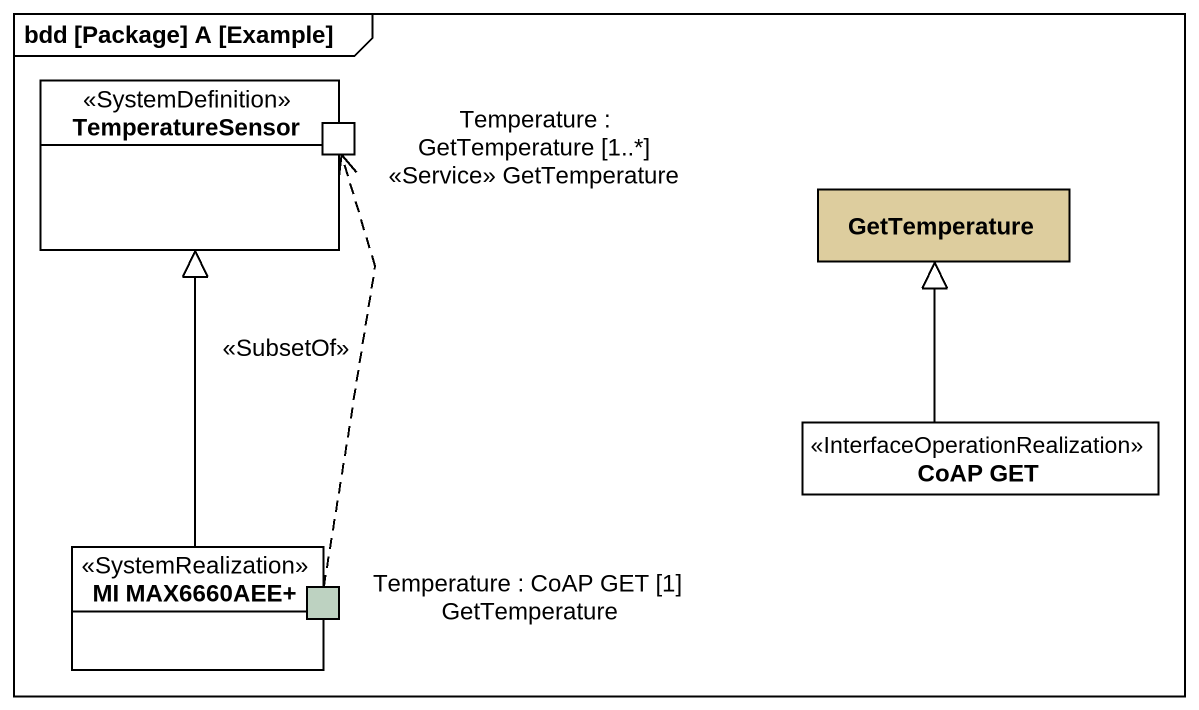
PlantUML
@startuml
mainframe bdd [Package] A [Example]
allowmixing
hide circle
hide empty members
rectangle TemperatureSensor <<SystemDefinition>> {
  port "Temperature : GetTemperature [1..*] <<Service>> GetTemperature" as Temperature_GetTemperature
}
class GetTemperature #DDCD9E
class "CoAP GET" as CoAP_GET <<InterfaceOperationRealization>>
rectangle "MI MAX6660AEE+" as MI_MAX6660AEE <<SystemRealization>> {
  port "Temperature : CoAP GET [1] GetTemperature" as Temperature_CoAP_GET_1 #BDD2C1
}
CoAP_GET -up-|> GetTemperature
MI_MAX6660AEE -up-|> TemperatureSensor
Temperature_CoAP_GET_1 .up.> Temperature_GetTemperature : <<SubsetOf>>
@enduml
